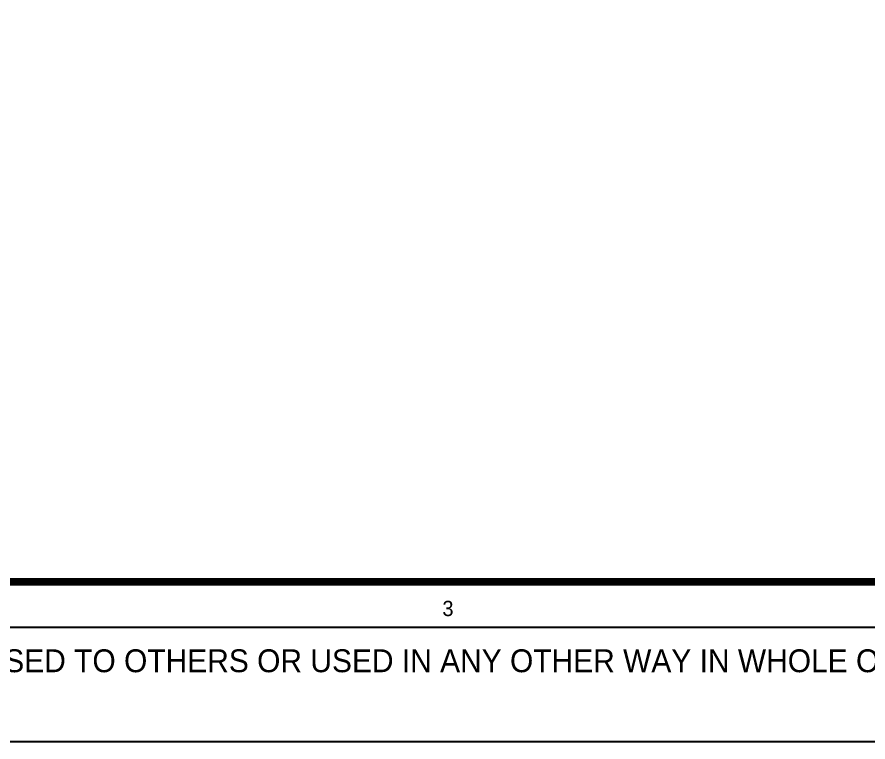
# Model space of a CAD drawing. Header units: inches. Extents: x 0 to 77285, y -118 to 40065.
# Drawn here: x 69861 to 70139.9, y 24867.4 to 25105 of the extents above; entities that cross this region are included whole.
import ezdxf
from ezdxf.enums import TextEntityAlignment as Align

# ---------------------------------------------------------------- set-up
doc = ezdxf.new("R2010")
doc.units = ezdxf.units.IN
doc.header["$LTSCALE"] = 5
doc.header["$MEASUREMENT"] = 0
doc.styles.add('SCI', font='')
doc.styles.get('SCI').set_extended_font_data('Gulim')

# ---------------------------------------------------------------- blocks, each defined once
blk = doc.blocks.new('A$Cbc27a0ff')
at = {"color": 2}
blk.add_lwpolyline([(12.5, -289.5), (12.5, -7.5), (412.5, -7.5), (412.5, -289.5)], close=True, dxfattribs=at)
at = {"color": 40, "const_width": 0.5}
blk.add_lwpolyline([(15.5, -286.5), (15.5, -10.5), (409.5, -10.5), (409.5, -286.5)], close=True, dxfattribs=at)
at = {"layer": 'Defpoints', "color": 1}
blk.add_lwpolyline([(0, -297), (0, 0), (420, 0), (420, -297)], close=True, dxfattribs=at)
at = {"color": 2, "style": 'SCI'}
blk.add_text('3', height=1, dxfattribs=at).set_placement((202.5, -288.25), align=Align.MIDDLE_CENTER)
at = {"color": 3, "linetype": 'Continuous', "style": 'SCI'}
blk.add_text('IT MUST NOT BE REPRODUCED OR DISCLOSED TO OTHERS OR USED IN ANY OTHER WAY IN WHOLE OR PART EXCEPT AN AUTHORIZED IN WRITING BY SECHANG INTERNATIONAL Co., Ltd.', height=1.5, dxfattribs=at).set_placement((131.882, -292.427))

msp = doc.modelspace()

# ---------------------------------------------------------------- block references
at = {"xscale": 5, "yscale": 5, "zscale": 5}
msp.add_blockref('A$Cbc27a0ff', (68989.72535195, 26352.38723426), dxfattribs=at)

doc.saveas('drawing.dxf')
